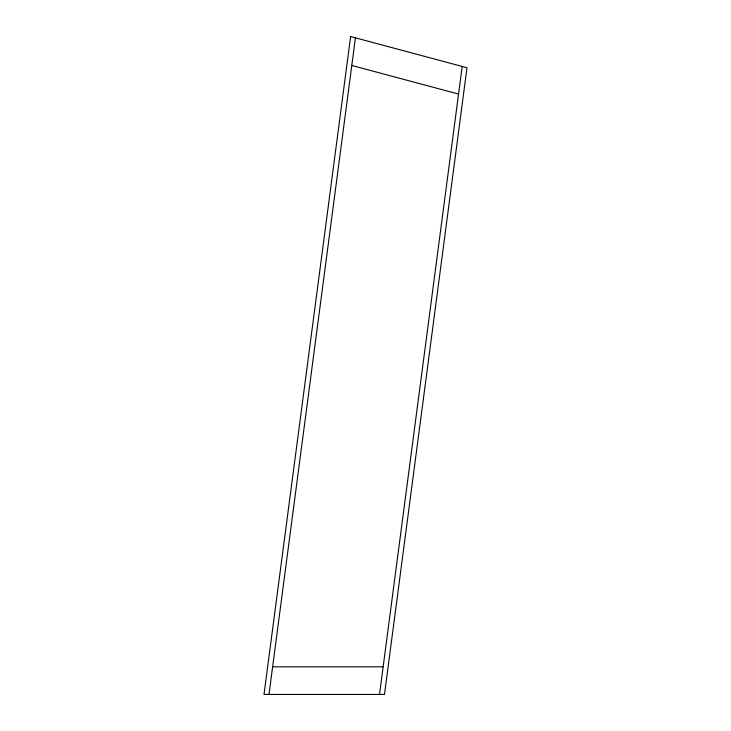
<?xml version="1.0" encoding="UTF-8"?>
<svg xmlns="http://www.w3.org/2000/svg" width="731" height="731" viewBox="0 0 731 731"><rect width="100%" height="100%" fill="white"/><g stroke="black" fill="none" stroke-linecap="round" stroke-linejoin="round"><path stroke-width="1.1" d="M268.99 694.45L355.43 37.838M379.508 694.45L462.184 66.439M272.626 666.818L383.145 666.818M351.794 65.47L458.547 94.071M350.624 36.55L264.01 694.45L384.479 694.45L466.99 67.727L350.624 36.55"/></g></svg>
